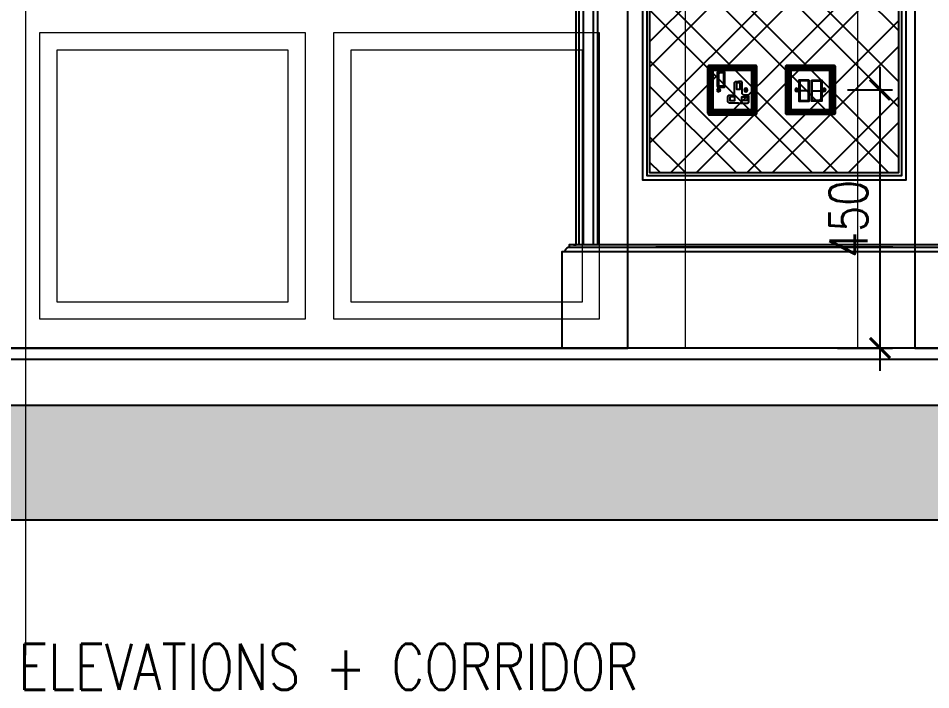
# Model space of a CAD drawing. Header units: millimetres. Extents: x -10942 to 92711, y -16583 to 30009.
# Drawn here: x 8038 to 9629, y 18267 to 19437 of the extents above; entities that cross this region are included whole.
import ezdxf

# ---------------------------------------------------------------- set-up
doc = ezdxf.new("R2010")
doc.units = ezdxf.units.MM
doc.header["$LTSCALE"] = 1000
doc.header["$MEASUREMENT"] = 0
doc.set_wipeout_variables(frame=1)
for name, pattern in [('CENTERX2', [4, 2.5, -0.5, 0.5, -0.5]), ('DASHED', [0.75, 0.5, -0.25]), ('HIDDEN', [0.375, 0.25, -0.125])]:
    doc.linetypes.add(name, pattern=pattern)
for name, color, linetype in [('8', 8, 'Continuous'), ('A-DIM', 9, 'Continuous'), ('A-Hidden', 8, 'HIDDEN'), ('Layer1', 1, 'Continuous'), ('Layer3', 3, 'Continuous'), ('Layer7', 8, 'Continuous'), ('WOOD 01', 34, 'Continuous')]:
    doc.layers.add(name, color=color, linetype=linetype)
for name, color, linetype, lineweight in [('A-GLAZ', 134, 'Continuous', 18), ('ID-NOTES', 3, 'Continuous', 0), ('Wood treillis', 111, 'Continuous', 0)]:
    doc.layers.add(name, color=color, linetype=linetype, lineweight=lineweight)
doc.styles.add('ID-ROMANS', font='romans.shx', dxfattribs={"width": 0.8})
doc.styles.add('ST9', font='romans.shx', dxfattribs={"width": 0.8})
doc.dimstyles.new('DIM-20', dxfattribs={"dimscale": 1000, "dimtxt": 0.044, "dimasz": 0.035, "dimexe": 0.022, "dimexo": 0.022, "dimgap": 0.022, "dimtad": 1, "dimdec": 0, "dimzin": 0, "dimdsep": 46, "dimtxsty": 'ST9', "dimblk1": 'ARCHTICK', "dimblk2": 'ARCHTICK', "dimsah": 1, "dimcen": 0.088, "dimdle": 0.04, "dimclrd": 256, "dimclre": 256, "dimclrt": 3, "dimadec": 0, "dimazin": 0, "dimtfac": 1, "dimtdec": 0, "dimtix": 1, "dimtofl": 0, "dimtmove": 1, "dimatfit": 3, "dimldrblk": 'CLOSED', "dimfxl": 1, "dimtolj": 1, "dimtzin": 0, "dimarcsym": 0})

# ---------------------------------------------------------------- blocks, each defined once
blk = doc.blocks.new('tel & internet')
blk.add_wipeout([(-11699, -81703.2), (-11617, -81703.2), (-11615.6, -81703.8), (-11615, -81705.2), (-11615, -81787.2), (-11615.6, -81788.6), (-11617, -81789.2), (-11699, -81789.2), (-11700.4, -81788.6), (-11701, -81787.2), (-11701, -81705.2), (-11700.4, -81703.8)])
at = {"layer": 'Layer7', "color": 1}
for p, q in [((-11699, -81705.2), (-11617, -81705.2)), ((-11699, -81787.2), (-11699, -81705.2)), ((-11694, -81780.2), (-11694, -81712.2)), ((-11692, -81710.2), (-11624, -81710.2)), ((-11692, -81712.2), (-11624, -81712.2)), ((-11692, -81780.2), (-11692, -81712.2)), ((-11624, -81712.2), (-11624, -81780.2)), ((-11622, -81712.2), (-11622, -81780.2)), ((-11617, -81705.2), (-11617, -81787.2)), ((-11684.2, -81747.8), (-11679.1, -81744.6)), ((-11636.9, -81747.8), (-11631.8, -81744.6)), ((-11661.3, -81747.5), (-11676.5, -81747.5)), ((-11654.7, -81747.5), (-11639.5, -81747.5)), ((-11617, -81787.2), (-11699, -81787.2)), ((-11624, -81780.2), (-11692, -81780.2)), ((-11624, -81782.2), (-11692, -81782.2))]:
    blk.add_line(p, q, dxfattribs=at)
blk.add_lwpolyline([(-11699, -81789.2), (-11617, -81789.2, 0.414214), (-11615, -81787.2), (-11615, -81705.2, 0.414214), (-11617, -81703.2), (-11699, -81703.2, 0.414214), (-11701, -81705.2), (-11701, -81787.2, 0.414214)], format="xyb", close=True, dxfattribs=at)
for points in [[(-11660.2, -81729), (-11678.2, -81729), (-11678.2, -81766), (-11660.2, -81766), (-11660.2, -81729)], [(-11655.8, -81729), (-11637.8, -81729), (-11637.8, -81766), (-11655.8, -81766), (-11655.8, -81729)]]:
    blk.add_lwpolyline(points, dxfattribs=at)
for points in [[(-11661.3, -81730.3), (-11676.5, -81730.3), (-11676.5, -81764.7), (-11661.3, -81764.7)], [(-11654.7, -81730.3), (-11639.5, -81730.3), (-11639.5, -81764.7), (-11654.7, -81764.7)]]:
    blk.add_lwpolyline(points, close=True, dxfattribs=at)
for centre, radius in [((-11696.5, -81707.5), 1.74), ((-11696.5, -81711), 1.74), ((-11696.5, -81714.5), 1.74), ((-11693, -81707.5), 1.74), ((-11689.5, -81707.5), 1.74), ((-11686, -81707.5), 1.74), ((-11682.4, -81707.5), 1.74), ((-11678.9, -81707.5), 1.74), ((-11675.4, -81707.5), 1.74), ((-11672.2, -81707.5), 1.74), ((-11668.7, -81707.5), 1.74), ((-11665.2, -81707.5), 1.74), ((-11661.6, -81707.5), 1.74), ((-11658.1, -81707.5), 1.74), ((-11654.6, -81707.5), 1.74), ((-11651.1, -81707.5), 1.74), ((-11647.6, -81707.5), 1.74), ((-11644.1, -81707.5), 1.74), ((-11640.6, -81707.5), 1.74), ((-11637.1, -81707.5), 1.74), ((-11633.5, -81707.5), 1.74), ((-11630, -81707.5), 1.74), ((-11626.5, -81707.5), 1.74), ((-11623, -81707.5), 1.74), ((-11619.5, -81707.5), 1.74), ((-11619.5, -81711), 1.74), ((-11619.5, -81714.5), 1.74), ((-11696.5, -81718), 1.74), ((-11696.5, -81721.5), 1.74), ((-11696.5, -81725), 1.74), ((-11696.5, -81728.5), 1.74), ((-11619.5, -81718), 1.74), ((-11619.5, -81721.5), 1.74), ((-11619.5, -81725), 1.74), ((-11619.5, -81728.5), 1.74), ((-11696.5, -81732.1), 1.74), ((-11696.5, -81735.6), 1.74), ((-11696.5, -81739.1), 1.74), ((-11696.5, -81742.6), 1.74), ((-11696.5, -81746.1), 1.74), ((-11681.7, -81746.2), 3), ((-11634.3, -81746.2), 3), ((-11619.5, -81732.1), 1.74), ((-11619.5, -81735.6), 1.74), ((-11619.5, -81739.1), 1.74), ((-11619.5, -81742.6), 1.74), ((-11619.5, -81746.1), 1.74), ((-11696.5, -81749.6), 1.74), ((-11696.5, -81753.1), 1.74), ((-11696.5, -81756.6), 1.74), ((-11696.5, -81756.6), 1.74), ((-11696.5, -81760.2), 1.74), ((-11619.5, -81749.6), 1.74), ((-11619.5, -81753.1), 1.74), ((-11619.5, -81756.6), 1.74), ((-11619.5, -81760.2), 1.74), ((-11696.5, -81763.7), 1.74), ((-11696.5, -81767.4), 1.74), ((-11696.5, -81770.9), 1.74), ((-11696.5, -81774.4), 1.74), ((-11696.5, -81777.9), 1.74), ((-11619.5, -81763.7), 1.74), ((-11619.5, -81767.4), 1.74), ((-11619.5, -81770.9), 1.74), ((-11619.5, -81774.4), 1.74), ((-11619.5, -81777.9), 1.74), ((-11696.5, -81781.5), 1.74), ((-11696.5, -81785), 1.74), ((-11693, -81785), 1.74), ((-11689.5, -81785), 1.74), ((-11686, -81785), 1.74), ((-11682.4, -81785), 1.74), ((-11678.9, -81785), 1.74), ((-11675.4, -81785), 1.74), ((-11672.2, -81785), 1.74), ((-11668.7, -81785), 1.74), ((-11665.2, -81785), 1.74), ((-11661.6, -81785), 1.74), ((-11658.1, -81785), 1.74), ((-11654.6, -81785), 1.74), ((-11651.1, -81785), 1.74), ((-11647.6, -81785), 1.74), ((-11644.1, -81785), 1.74), ((-11640.6, -81785), 1.74), ((-11637.1, -81785), 1.74), ((-11633.5, -81785), 1.74), ((-11630, -81785), 1.74), ((-11626.5, -81785), 1.74), ((-11623, -81785), 1.74), ((-11619.5, -81781.5), 1.74), ((-11619.5, -81785), 1.74)]:
    blk.add_circle(centre, radius, dxfattribs=at)
for centre, start, end in [((-11692, -81712.2), 90, 180), ((-11624, -81712.2), 0, 90), ((-11692, -81780.2), 180, 270), ((-11624, -81780.2), 270, 0)]:
    blk.add_arc(centre, 2, start, end, dxfattribs=at)
blk = doc.blocks.new('Wandsworth single socket')
at = {"layer": 'Layer7', "color": 1}
for p, q in [((4536.3, 1750.4), (4618.3, 1750.4)), ((4536.3, 1668.4), (4536.3, 1750.4)), ((4618.3, 1750.4), (4618.3, 1668.4)), ((4541.3, 1675.4), (4541.3, 1743.4)), ((4543.3, 1745.4), (4611.3, 1745.4)), ((4543.3, 1743.4), (4611.3, 1743.4)), ((4543.3, 1675.4), (4543.3, 1743.4)), ((4611.3, 1743.4), (4611.3, 1675.4)), ((4613.3, 1743.4), (4613.3, 1675.4)), ((4551.1, 1707.7), (4556.2, 1711)), ((4598.4, 1707.7), (4603.5, 1711)), ((4611.3, 1675.4), (4543.3, 1675.4)), ((4611.3, 1673.4), (4543.3, 1673.4)), ((4618.3, 1668.4), (4536.3, 1668.4))]:
    blk.add_line(p, q, dxfattribs=at)
for points in [[(4537.3, 1752.4), (4617.3, 1752.4, -0.414214), (4620.3, 1749.4), (4620.3, 1669.4, -0.414214), (4617.3, 1666.4), (4537.3, 1666.4, -0.414214), (4534.3, 1669.4), (4534.3, 1749.4, -0.414214)], [(4591, 1741.4), (4602.4, 1741.4, -0.414214), (4603.4, 1740.4), (4603.4, 1715.6, -0.414214), (4602.4, 1714.6), (4591, 1714.6, -0.414214), (4590, 1715.6), (4590, 1740.4, -0.414214)]]:
    blk.add_lwpolyline(points, format="xyb", close=True, dxfattribs=at)
for points in [[(4592, 1739.4), (4601.4, 1739.4), (4601.4, 1716.6), (4592, 1716.6)], [(4563.4, 1721.7), (4569.9, 1721.7), (4569.9, 1711.2), (4563.4, 1711.2)], [(4551.6, 1697.6), (4551.6, 1691), (4560.4, 1691), (4560.4, 1697.6)], [(4581.8, 1697.6), (4581.8, 1691), (4572.9, 1691), (4572.9, 1697.6)]]:
    blk.add_lwpolyline(points, close=True, dxfattribs=at)
for points in [[(4566.7, 1686.7), (4551.4, 1686.7, -0.414214), (4548.4, 1689.7), (4548.4, 1697.7, -0.414214), (4551.4, 1700.7), (4557, 1700.7, 0.414214), (4560, 1703.7), (4560, 1721.4, -0.414214), (4563, 1724.4), (4566.7, 1724.4)], [(4566.7, 1686.7), (4581.9, 1686.7, 0.414214), (4584.9, 1689.7), (4584.9, 1697.7, 0.414214), (4581.9, 1700.7), (4576.4, 1700.7, -0.414214), (4573.4, 1703.7), (4573.4, 1721.4, 0.414214), (4570.4, 1724.4), (4566.7, 1724.4)]]:
    blk.add_lwpolyline(points, format="xyb", dxfattribs=at)
for centre, radius in [((4538.8, 1748.1), 1.74), ((4542.3, 1748.1), 1.74), ((4545.8, 1748.1), 1.74), ((4549.3, 1748.1), 1.74), ((4552.8, 1748.1), 1.74), ((4556.4, 1748.1), 1.74), ((4559.9, 1748.1), 1.74), ((4563.1, 1748.1), 1.74), ((4566.6, 1748.1), 1.74), ((4570.1, 1748.1), 1.74), ((4573.6, 1748.1), 1.74), ((4577.2, 1748.1), 1.74), ((4580.7, 1748.1), 1.74), ((4584.2, 1748.1), 1.74), ((4587.7, 1748.1), 1.74), ((4591.2, 1748.1), 1.74), ((4594.7, 1748.1), 1.74), ((4598.2, 1748.1), 1.74), ((4601.7, 1748.1), 1.74), ((4605.3, 1748.1), 1.74), ((4608.8, 1748.1), 1.74), ((4612.3, 1748.1), 1.74), ((4615.8, 1748.1), 1.74), ((4538.8, 1744.6), 1.74), ((4538.8, 1741.1), 1.74), ((4538.8, 1737.6), 1.74), ((4538.8, 1734.1), 1.74), ((4615.8, 1744.6), 1.74), ((4615.8, 1741.1), 1.74), ((4615.8, 1737.6), 1.74), ((4615.8, 1734.1), 1.74), ((4538.8, 1730.5), 1.74), ((4538.8, 1727), 1.74), ((4538.8, 1723.5), 1.74), ((4538.8, 1720), 1.74), ((4538.8, 1716.5), 1.74), ((4615.8, 1730.5), 1.74), ((4615.8, 1727), 1.74), ((4615.8, 1723.5), 1.74), ((4615.8, 1720), 1.74), ((4615.8, 1716.5), 1.74), ((4538.8, 1713), 1.74), ((4538.8, 1709.5), 1.74), ((4538.8, 1706), 1.74), ((4538.8, 1702.4), 1.74), ((4553.6, 1709.4), 3), ((4601, 1709.4), 3), ((4615.8, 1713), 1.74), ((4615.8, 1709.5), 1.74), ((4615.8, 1706), 1.74), ((4615.8, 1702.4), 1.74), ((4538.8, 1698.9), 1.74), ((4538.8, 1698.9), 1.74), ((4538.8, 1695.4), 1.74), ((4538.8, 1691.9), 1.74), ((4538.8, 1688.2), 1.74), ((4538.8, 1684.7), 1.74), ((4615.8, 1698.9), 1.74), ((4615.8, 1695.4), 1.74), ((4615.8, 1691.9), 1.74), ((4615.8, 1688.2), 1.74), ((4615.8, 1684.7), 1.74), ((4538.8, 1681.2), 1.74), ((4538.8, 1677.6), 1.74), ((4538.8, 1674.1), 1.74), ((4538.8, 1670.6), 1.74), ((4542.3, 1670.6), 1.74), ((4545.8, 1670.6), 1.74), ((4549.3, 1670.6), 1.74), ((4552.8, 1670.6), 1.74), ((4556.4, 1670.6), 1.74), ((4559.9, 1670.6), 1.74), ((4563.1, 1670.6), 1.74), ((4566.6, 1670.6), 1.74), ((4570.1, 1670.6), 1.74), ((4573.6, 1670.6), 1.74), ((4577.2, 1670.6), 1.74), ((4580.7, 1670.6), 1.74), ((4584.2, 1670.6), 1.74), ((4587.7, 1670.6), 1.74), ((4591.2, 1670.6), 1.74), ((4594.7, 1670.6), 1.74), ((4598.2, 1670.6), 1.74), ((4601.7, 1670.6), 1.74), ((4605.3, 1670.6), 1.74), ((4608.8, 1670.6), 1.74), ((4612.3, 1670.6), 1.74), ((4615.8, 1681.2), 1.74), ((4615.8, 1677.6), 1.74), ((4615.8, 1674.1), 1.74), ((4615.8, 1670.6), 1.74)]:
    blk.add_circle(centre, radius, dxfattribs=at)
for centre, start, end in [((4543.3, 1743.4), 90, 180), ((4611.3, 1743.4), 0, 90), ((4543.3, 1675.4), 180, 270), ((4611.3, 1675.4), 270, 0)]:
    blk.add_arc(centre, 2, start, end, dxfattribs=at)
blk = doc.blocks.new('_ARCHTICK')
at = {"color": 0, "linetype": 'ByBlock', "const_width": 0.15}
blk.add_lwpolyline([(-0.5, -0.5), (0.5, 0.5)], dxfattribs=at)
blk = doc.blocks.new('*D225')
at = {"layer": 'A-DIM', "lineweight": -2, "transparency": 16777216}
for p, q in [((10013.7, 20802.1), (10013.7, 18822.1)), ((9372.7, 20762.1), (10035.7, 20762.1)), ((9961.8, 18862.1), (10035.7, 18862.1))]:
    blk.add_line(p, q, dxfattribs=at)
at = {"layer": 'Defpoints', "color": 0, "transparency": 16777216}
for p in [(9350.7, 20762.1, 0), (9939.8, 18862.1, 0), (10013.7, 18862.1)]:
    blk.add_point(p, dxfattribs=at)
at = {"layer": 'A-DIM', "lineweight": -2, "transparency": 16777216, "xscale": 35, "yscale": 35, "zscale": 35}
for p, rotation in [((10013.7, 20762.1), 90), ((10013.7, 18862.1), 270)]:
    blk.add_blockref('_ARCHTICK', p, dxfattribs=dict(at, rotation=rotation))
at = {"layer": 'A-DIM', "color": 3, "transparency": 16777216, "insert": (9958.7, 19812.1), "char_height": 66, "attachment_point": 5, "rotation": 90, "style": 'ST9'}
blk.add_mtext('\\A1;1900', dxfattribs=at)
blk = doc.blocks.new('_CLOSED')
at = {"color": 0, "linetype": 'ByBlock'}
for p, q in [((-1, 0.167), (0, 0)), ((-1, 0.167), (-1, -0.167)), ((0, 0), (-1, -0.167)), ((0, 0), (-1, 0))]:
    blk.add_line(p, q, dxfattribs=at)
blk = doc.blocks.new('*D226')
at = {"layer": 'A-DIM', "lineweight": -2, "transparency": 16777216}
for p, q in [((9540, 19352.1), (9540, 18822.1)), ((9483.7, 19312.1), (9562, 19312.1)), ((9466.1, 18862.1), (9562, 18862.1))]:
    blk.add_line(p, q, dxfattribs=at)
at = {"layer": 'Defpoints', "color": 0, "transparency": 16777216}
for p in [(9461.7, 19312.1, 0), (9444.1, 18862.1, 0), (9540, 18862.1)]:
    blk.add_point(p, dxfattribs=at)
at = {"layer": 'A-DIM', "lineweight": -2, "transparency": 16777216, "xscale": 35, "yscale": 35, "zscale": 35}
for p, rotation in [((9540, 19312.1), 90), ((9540, 18862.1), 270)]:
    blk.add_blockref('_ARCHTICK', p, dxfattribs=dict(at, rotation=rotation))
at = {"layer": 'A-DIM', "color": 3, "transparency": 16777216, "insert": (9485, 19087.1), "char_height": 66, "attachment_point": 5, "rotation": 90, "style": 'ST9'}
blk.add_mtext('\\A1;450', dxfattribs=at)
blk = doc.blocks.new('win-2100')
at = {"layer": 'A-GLAZ', "color": 8, "linetype": 'ByBlock', "lineweight": 0, "ltscale": 0.5, "elevation": 0}
for points in [[(-1150, 2000), (-1150, -400)], [(1150, 2000), (1150, -400)]]:
    blk.add_lwpolyline(points, dxfattribs=at)
for points in [[(487.5, -350), (25, -350), (25, 149.5), (487.5, 149.5)], [(1000, -350), (537.5, -350), (537.5, 149.5), (1000, 149.5)], [(457.5, -320), (55, -320), (55, 119.5), (457.5, 119.5)], [(970, -320), (567.5, -320), (567.5, 119.5), (970, 119.5)]]:
    blk.add_lwpolyline(points, close=True, dxfattribs=at)
at = {"layer": 'Layer1', "elevation": 0}
blk.add_lwpolyline([(-1050, 2000), (-1050, -400), (1050, -400), (1050, 2000)], dxfattribs=at)
blk = doc.blocks.new('MAK-GF10 structrual elev A')
at = {"layer": 'Layer7'}
h = blk.add_hatch(dxfattribs=at)
h.set_pattern_fill('AR-CONC', color=256, scale=10, style=0)
h.set_pattern_definition([(50, (-400019.973, -95237.583), (71.726018, -6.2752135), [7.5, -82.5]), (355, (-400019.97, -95237.58), (-13.875133, 75.219213), [6, -66]), (100.4514, (-400013.996, -95238.106), (57.850938, 68.943954), [6.374019, -70.114211]), (46.1842, (-400019.97, -95217.58), (106.724105, -16.551901), [11.25, -123.75]), (96.6356, (-400011.08, -95218.96), (93.46627, 97.411787), [9.56103, -105.1713]), (351.1842, (-400019.97, -95217.58), (93.466195, 97.41186), [9, -99]), (21, (-400009.973, -95222.583), (59.690705, -40.261889), [7.5, -82.5]), (326, (-400009.97, -95222.58), (24.331533, 72.515005), [6, -66]), (71.4514, (-400005, -95225.94), (84.022263, 32.25305), [6.374019, -70.114211]), (37.5, (-400019.973, -95237.583), (1.2159855, 33.2893854), [0, -65.2, 0, -67, 0, -66.25]), (7.5, (-400019.973, -95237.583), (26.3069537, 39.4411712), [0, -38.2, 0, -63.7, 0, -25.25]), (327.5, (-400042.273, -95237.583), (53.3822436, -2.2554872), [0, -25, 0, -78, 0, -103.5]), (317.5, (-400052.273, -95237.583), (58.318617, 10.010498), [0, -32.5, 0, -51.8, 0, -73.5])])
h.paths.add_polyline_path([(13544.6, 18762.1), (13544.6, 18562.1), (2747.6, 18562.1), (2747.6, 18762.1)])
at = {"layer": 'Layer1'}
for p, q in [((13544.6, 18862.1, 0), (3102.4, 18862.1, 0)), ((13544.6, 18842.1, 0), (3102.4, 18842.1, 0))]:
    blk.add_line(p, q, dxfattribs=at)
at = {"layer": 'Layer3'}
for p, q in [((13544.6, 18762.1, 0), (2747.6, 18762.1, 0)), ((13544.6, 18562.1, 0), (2747.6, 18562.1, 0))]:
    blk.add_line(p, q, dxfattribs=at)
at = {"layer": 'A-GLAZ'}
for p in [(8050.7, 19262.1, 0), (10650.7, 19262.1, 0)]:
    blk.add_blockref('win-2100', p, dxfattribs=at)

msp = doc.modelspace()

# ---------------------------------------------------------------- linework, layer by layer
at = {"layer": 'A-Hidden', "linetype": 'DASHED', "lineweight": 0, "ltscale": 10}
msp.add_line((15334.4, 18862.1, 0), (2054.3, 18862.1, 0), dxfattribs=at)
at = {"layer": 'Layer7', "linetype": 'CENTERX2', "lineweight": 0, "ltscale": 150}
msp.add_line((8050.7, 23541.7, 0), (8050.7, 18327.1, 0), dxfattribs=at)
at = {"layer": 'WOOD 01', "lineweight": 0, "ltscale": 500}
for p, q in [((9149.2, 19042.1, 0), (9562.4, 19042.1, 0)), ((9149.2, 19039.1, 0), (9562.4, 19039.1, 0))]:
    msp.add_line(p, q, dxfattribs=at)
at = {"layer": 'Wood treillis', "color": 0, "lineweight": -2}
for p, q in [((9713.4, 19037.1, 0), (8998.3, 19037.1, 0)), ((9703.4, 19042.1, 0), (9010.8, 19042.1, 0)), ((9720.9, 19029.6, 0), (8990.8, 19029.6, 0))]:
    msp.add_line(p, q, dxfattribs=at)
at = {"layer": 'Wood treillis', "lineweight": -2, "elevation": 0}
for points in [[(9048.3, 19042.1), (9048.3, 20880.4, 1), (7059.9, 20880.4), (7059.9, 19042.1)], [(9040.8, 19042.1), (9040.8, 20880.4, 1), (7067.4, 20880.4), (7067.4, 19042.1)], [(9023.3, 19042.1), (9023.3, 20880.4, 1), (7084.9, 20880.4), (7084.9, 19042.1)], [(9015.8, 19042.1), (9015.8, 20880.4, 1), (7092.4, 20880.4), (7092.4, 19042.1)], [(9010.8, 19042.1), (9010.8, 20880.4, 1), (7097.4, 20880.4), (7097.4, 19042.1)]]:
    msp.add_lwpolyline(points, format="xyb", dxfattribs=at)
at = {"layer": 'Wood treillis', "color": 0, "lineweight": -2, "elevation": 0}
msp.add_lwpolyline([(9005.8, 19042.1), (9010.8, 19042.1), (9010.8, 19042.1), (9010.8, 19042.1), (8998.3, 19042.1), (8998.3, 19037.1, 0.414214), (8990.8, 19029.6), (8985.8, 19029.6), (8985.8, 18862.1)], format="xyb", dxfattribs=at)

# ---------------------------------------------------------------- block references
at = {"xscale": -1, "rotation": 359.9999999999999}
for name, p in [('Wandsworth single socket', (13859.9, 17602.1, 0)), ('tel & internet', (-2239.3, 101057.9, 0))]:
    msp.add_blockref(name, p, dxfattribs=at)

# ---------------------------------------------------------------- texts
at = {"layer": 'ID-NOTES', "insert": (6012.2, 18346.8), "char_height": 80, "width": 3675.59, "attachment_point": 1, "style": 'ID-ROMANS'}
msp.add_mtext('\\pi114.36624;{\\C6;WOOD TRELLIS ELEVATION TO APPLY AT ALL ELEVATIONS + CORRIDOR }', dxfattribs=at)

# ---------------------------------------------------------------- next in the draw order: hatches: boundary and pattern name
at = {"layer": 'Wood treillis', "lineweight": -2}
h = msp.add_hatch(dxfattribs=at)
h.set_pattern_fill('ANSI32', color=256, scale=250)
h.set_pattern_definition([(45, (2603.44, 0), (-66.29126, 66.29126), []), (45, (2647.64, 0), (-66.29126, 66.29126), [])])
h.paths.add_polyline_path([(9355.8, 19167.1), (9139.2, 19167.1), (9139.3, 21862.1), (9355.8, 21862.1), (9572.3, 21862.1), (9572.5, 19167.1)])
h = msp.add_hatch(dxfattribs=at)
h.set_pattern_fill('ANSI32', color=256, scale=250, angle=90)
h.set_pattern_definition([(135, (2603.44, 0), (-66.29126, -66.29126), []), (135, (2603.44, 44.19), (-66.29126, -66.29126), [])])
h.paths.add_polyline_path([(9355.8, 19167.1), (9572.5, 19167.1), (9572.3, 21862.1), (9355.8, 21862.1), (9139.3, 21862.1), (9139.2, 19167.1)])

# ---------------------------------------------------------------- next in the draw order: linework, layer by layer
at = {"layer": 'Wood treillis', "lineweight": -2, "elevation": 0}
for points in [[(9355.8, 19154.6), (9126.7, 19154.6), (9126.8, 21874.6), (9355.8, 21874.6), (9584.8, 21874.6), (9585, 19154.6)], [(9355.8, 19162.1), (9134.2, 19162.1), (9134.3, 21867.1), (9355.8, 21867.1), (9577.3, 21867.1), (9577.5, 19162.1)], [(9355.8, 19167.1), (9139.2, 19167.1), (9139.3, 21862.1), (9355.8, 21862.1), (9572.3, 21862.1), (9572.5, 19167.1)]]:
    msp.add_lwpolyline(points, close=True, dxfattribs=at)

# ---------------------------------------------------------------- next in the draw order: block references
at = {"layer": '8', "color": 2}
msp.add_blockref('MAK-GF10 structrual elev A', (0, 0), dxfattribs=at)

# ---------------------------------------------------------------- next in the draw order: dimensions: what is measured, and where the dimension line sits
at = {"layer": 'A-DIM'}
for base, p1, p2, picture, middle in [((10013.7, 18862.1, 0), (9350.7, 20762.1, 0), (9939.8, 18862.1, 0), '*D225', (9958.7, 19812.1, 0)), ((9540, 18862.1, 0), (9461.7, 19312.1, 0), (9444.1, 18862.1, 0), '*D226', (9485, 19087.1, 0))]:
    dim = msp.add_linear_dim(base=base, p1=p1, p2=p2, angle=90, dimstyle='DIM-20', override={"dimtxt": 0.066}, dxfattribs=at)
    dim.commit()
    dim.dimension.update_dxf_attribs({"geometry": picture, "text_midpoint": middle})

doc.saveas('drawing.dxf')
